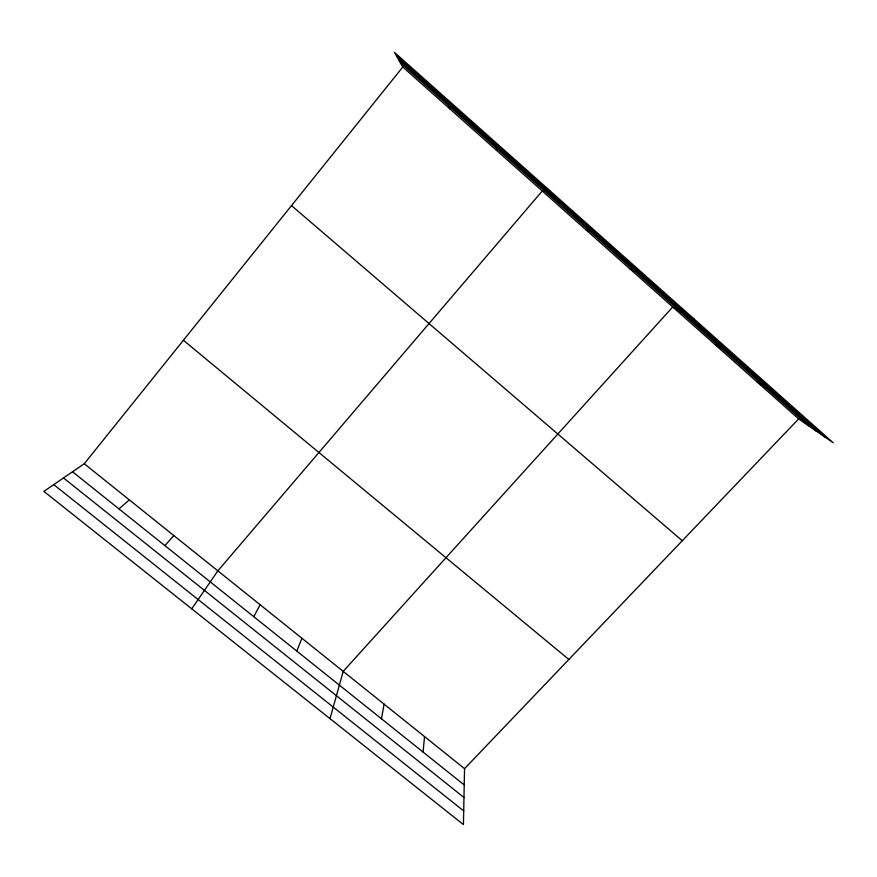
<?xml version="1.0" encoding="UTF-8"?>
<svg xmlns="http://www.w3.org/2000/svg" width="877" height="877" viewBox="0 0 877 877"><rect width="100%" height="100%" fill="white"/><g stroke="black" fill="none" stroke-linecap="round" stroke-linejoin="round"><path stroke-width="1.32" d="M798.662 418.899L464.547 768.658L463.429 824.599L43.85 491.383L84.269 463.747L402.773 67.025L394.464 52.401L833.15 442.742L798.662 418.899L402.773 67.025M423.065 752.06L424.534 736.581M381.451 718.778L384.093 704.154M330.015 718.647L343.214 671.365L672.725 306.972L694.167 319.075M296.821 651.107L301.885 638.237M496.338 150.186L496.985 148.706M253.782 616.695L260.096 604.724M191.723 608.813L217.858 570.861L542.238 190.989L549.605 190.441M164.887 545.626L173.832 535.562M118.976 508.923L129.314 499.857M586.253 230.114L589.772 231.199M629.752 268.768L634.63 271.081M715.204 344.716L722.703 349.386M757.18 382.021L765.939 387.831M63.495 477.954L463.966 797.478M53.749 484.608L463.703 810.94M72.528 471.771L464.218 784.959M84.269 463.747L464.547 768.658M183.392 340.276L568.844 659.471M291.515 205.613L682.273 540.736M396.514 56.018L824.676 436.889M398.52 59.548L816.355 431.133M400.372 62.804L808.66 425.805M448.991 106.04L449.846 108.869"/></g></svg>
